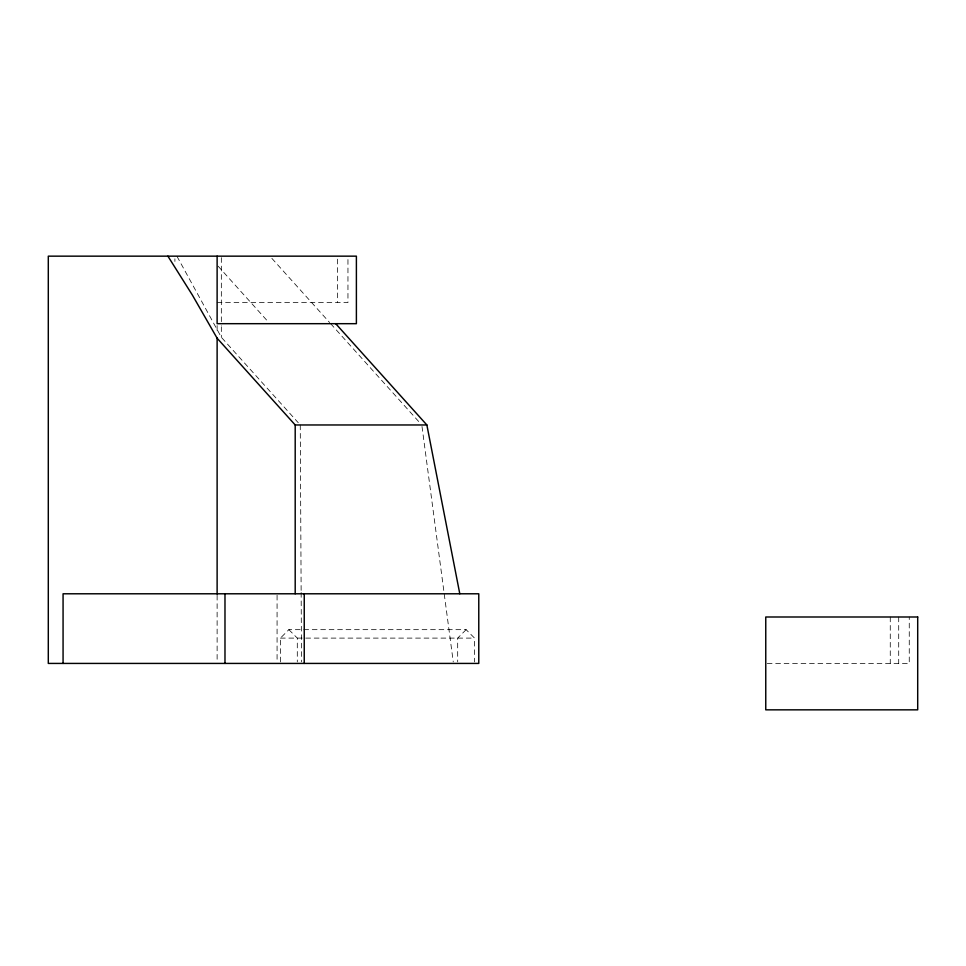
<?xml version="1.0" encoding="UTF-8"?>
<svg xmlns="http://www.w3.org/2000/svg" width="966" height="966" viewBox="0 0 966 966"><rect width="100%" height="100%" fill="white"/><g stroke="black" fill="none" stroke-linecap="round" stroke-linejoin="round"><path stroke-width="0.72" stroke-dasharray="4.83 3.62" d="M280.418 661.927L280.418 638.103L288.858 629.663L466.119 629.663L474.56 638.103L474.56 661.927M466.119 629.663L457.679 638.103L457.679 661.927M217.121 302.575L347.953 302.575L347.953 256.159M280.418 638.103L474.56 638.103M767.233 663.425L909.26 663.425L909.26 616.996M288.858 629.663L297.299 638.103L297.299 661.927M271.869 258.369L329.647 322.572M330.65 323.682L419.799 422.746M218.111 266.169L268.874 322.572M177.019 256.401L221.335 337.279L298.265 422.746M421.997 426.465L453.259 661.927M300.257 424.968L301.138 590.975M301.151 592.484L301.513 661.915M898.706 616.996L898.706 663.425M890.266 616.996L890.266 663.425M337.4 259.154L337.4 302.575M277.073 595.261L277.073 661.939M221.335 257.656L221.335 325.264M221.335 326.762L221.335 337.279M217.121 325.542L217.121 333.741M217.121 595.261L217.121 661.939M174.906 258.803L174.906 261.448"/><path stroke-width="1.45" d="M167.903 256.159L192.391 295.089L217.121 338.221L295.198 424.968L426.863 424.968L459.792 593.788M335.709 323.682L426.863 424.968M304.242 593.788L304.242 663.425M295.198 424.968L295.198 593.788M224.981 593.788L224.981 663.425M217.121 256.159L217.121 323.682L356.394 323.682L356.394 256.159L48.3 256.159L48.3 663.425L478.774 663.425L478.774 593.788L63.068 593.788L63.068 663.425M217.121 337.605L217.121 594.03M917.7 616.996L765.76 616.996L765.76 709.841L917.7 709.841L917.7 616.996"/></g></svg>
